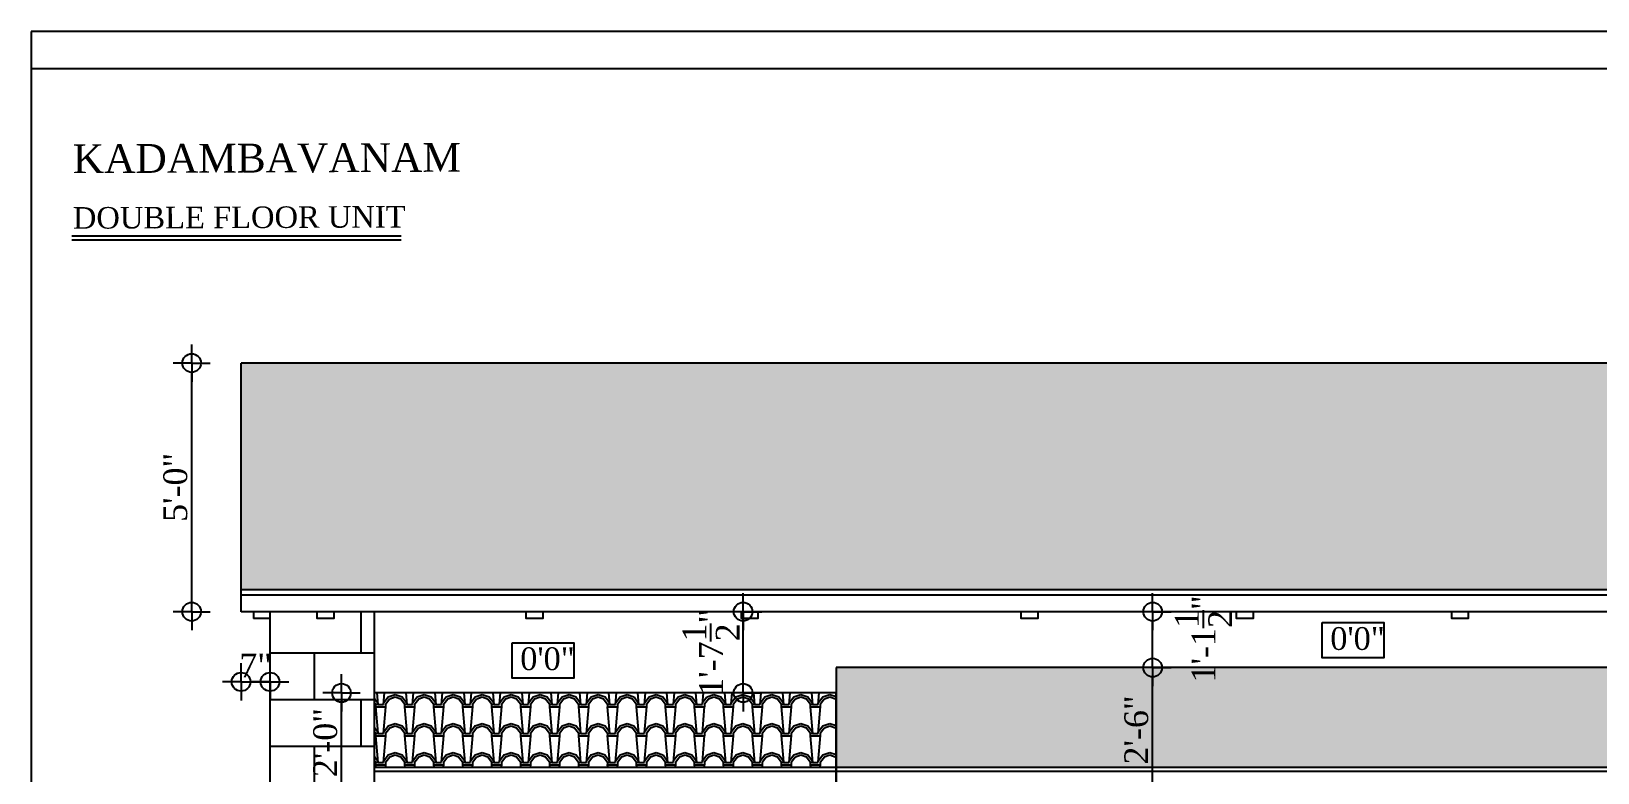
# Model space of a CAD drawing. Extents: x -2842 to -33, y 60 to 555.
# Drawn here: x -1945.7 to -1567.3, y 376.1 to 555.1 of the extents above; entities that cross this region are included whole.
import ezdxf

# ---------------------------------------------------------------- set-up
doc = ezdxf.new("R2010")
doc.units = 0
doc.header["$LTSCALE"] = 20
doc.header["$MEASUREMENT"] = 0
doc.header["$PDMODE"] = 34
doc.layers.get('0').update_dxf_attribs({"linetype": 'CONTINUOUS'})
doc.layers.get('DEFPOINTS').update_dxf_attribs({"linetype": 'CONTINUOUS'})
for name, color, linetype in [('border', 230, 'CONTINUOUS'), ('DIMLINE', 254, 'CONTINUOUS'), ('levels', 2, 'CONTINUOUS'), ('Stone', 8, 'CONTINUOUS'), ('TEXTS', 2, 'CONTINUOUS'), ('tile', 22, 'CONTINUOUS'), ('wall', 13, 'CONTINUOUS')]:
    doc.layers.add(name, color=color, linetype=linetype)
doc.layers.add('correct', color=230, linetype='CONTINUOUS', plot=False)
doc.styles.add('DIMTEXT', font='times_1.ttf')
doc.styles.add('STYLE1', font='times_1.ttf')
doc.styles.add('style5', font='times_1.ttf')
doc.dimstyles.new('ARCH_48_0', dxfattribs={"dimtxt": 5.75, "dimasz": 2.25, "dimexe": 0.25, "dimexo": 0, "dimgap": 1, "dimtad": 1, "dimzin": 3, "dimdsep": 46, "dimlunit": 4, "dimtxsty": 'DIMTEXT', "dimblk": 'BLK', "dimcen": 0, "dimdle": 0.09375, "dimse1": 1, "dimse2": 1, "dimclrd": 254, "dimclrt": 3, "dimadec": 1, "dimazin": 0, "dimtfac": 1, "dimtix": 1, "dimtmove": 2, "dimatfit": 3, "dimldrblk": 'NONE', "dimfxl": 0.25, "dimtvp": 1.4625, "dimtolj": 1, "dimtzin": 15, "dimarcsym": 0})
pattern_1 = [(274.9697, (6.44, 7), (-6.99993915, 84.00000736), [6.464304, -155.143247]), (180, (7, 0.56), (-7, -7), [0.56, -6.44]), (0, (0, 0), (7, 7), [1.96, -5.04]), (90, (1.96, 0), (-7, 7), [0.7, -6.3]), (270, (6.44, 0.7), (7, -7), [0.7, -6.3]), (0, (6.44, 0), (7, 7), [0.56, -6.44]), (0, (0, 0.56), (7, 7), [1.4, -5.6]), (85.0303, (1.4, 0.56), (6.99993915, 84.00000736), [6.464304, -155.143247]), (52.6961, (1.4, 0.91), (-90.99990123, -119.00007519), [1.848056, -182.95725]), (18.4349, (2.52, 2.38), (14.000003, 6.9999888), [1.770874, -20.365065]), (341.5651, (4.2, 2.94), (-14.000003, 6.9999888), [1.770874, -20.365065]), (307.3039, (5.88, 2.38), (90.99990123, -119.00007519), [1.848056, -182.95725]), (20.2249, (2.87, 1.89), (-76.99998085, -28.00005835), [1.417395, -140.321804]), (339.7751, (4.2, 2.38), (76.99998085, -28.00005835), [1.417395, -140.321804]), (307.4054, (5.53, 1.89), (70.00006967, -90.999947255), [1.498063, -148.308475]), (52.5946, (1.96, 0.7), (-70.00006967, -90.999947255), [1.498063, -148.308475])]

# ---------------------------------------------------------------- blocks, each defined once
blk = doc.blocks.new('BLK')
for q in [(0, 2), (-2, 0), (2, 0), (0, -2)]:
    blk.add_line((0, 0), q)
blk.add_circle((0, 0), 1)
blk = doc.blocks.new('*D74')
at = {"layer": 'DEFPOINTS', "color": 0, "lineweight": -2}
for p in [(-1870.74, 395.36), (-1780.5, 395.36), (-1780.5, 371.36)]:
    blk.add_point(p, dxfattribs=at)
at = {"layer": 'DIMLINE', "color": 254, "lineweight": -2}
blk.add_line((-1870.74, 373.61), (-1870.74, 393.11), dxfattribs=at)
at = {"layer": 'DIMLINE', "color": 254, "lineweight": -2, "xscale": 2.25, "yscale": 2.25, "zscale": 2.25}
for p, rotation in [((-1870.74, 395.36), 90), ((-1870.74, 371.36), 270)]:
    blk.add_blockref('BLK', p, dxfattribs=dict(at, rotation=rotation))
at = {"layer": 'DIMLINE', "color": 3, "lineweight": -2, "insert": (-1874.66, 383.36), "char_height": 5.75, "attachment_point": 5, "rotation": 90, "style": 'DIMTEXT'}
blk.add_mtext('\\A1;2\'-0"', dxfattribs=at)
blk = doc.blocks.new('_None')
blk = doc.blocks.new('*D75')
at = {"layer": 'DEFPOINTS', "color": 0, "lineweight": -2}
for p in [(-1791.86, 414.97), (-1773.72, 414.97), (-1791.86, 395.36)]:
    blk.add_point(p, dxfattribs=at)
at = {"layer": 'DIMLINE', "color": 254, "lineweight": -2}
for p, q in [((-1773.72, 417.22), (-1773.72, 419.47)), ((-1773.72, 395.36), (-1773.72, 414.97)), ((-1773.72, 393.11), (-1773.72, 390.86))]:
    blk.add_line(p, q, dxfattribs=at)
at = {"layer": 'DIMLINE', "color": 254, "lineweight": -2, "xscale": 2.25, "yscale": 2.25, "zscale": 2.25}
for p, rotation in [((-1773.72, 414.97), 270), ((-1773.72, 395.36), 90)]:
    blk.add_blockref('BLK', p, dxfattribs=dict(at, rotation=rotation))
at = {"layer": 'DIMLINE', "color": 3, "lineweight": -2, "insert": (-1781.48, 405.17), "char_height": 5.75, "attachment_point": 5, "rotation": 90, "style": 'DIMTEXT'}
blk.add_mtext('\\A1;1\'-7{\\H1.000000x;\\S1/2;}"', dxfattribs=at)
blk = doc.blocks.new('*D83')
at = {"layer": 'DEFPOINTS', "color": 0, "lineweight": -2}
for p in [(-1674.78, 401.47), (-1660.2, 401.47), (-1660.2, 371.36)]:
    blk.add_point(p, dxfattribs=at)
at = {"layer": 'DIMLINE', "color": 254, "lineweight": -2}
blk.add_line((-1674.78, 373.61), (-1674.78, 399.22), dxfattribs=at)
at = {"layer": 'DIMLINE', "color": 254, "lineweight": -2, "xscale": 2.25, "yscale": 2.25, "zscale": 2.25}
for p, rotation in [((-1674.78, 401.47), 90), ((-1674.78, 371.36), 270)]:
    blk.add_blockref('BLK', p, dxfattribs=dict(at, rotation=rotation))
at = {"layer": 'DIMLINE', "color": 3, "lineweight": -2, "insert": (-1678.7, 386.42), "char_height": 5.75, "attachment_point": 5, "rotation": 90, "style": 'DIMTEXT'}
blk.add_mtext('\\A1;2\'-6"', dxfattribs=at)
blk = doc.blocks.new('*D84')
at = {"layer": 'DEFPOINTS', "color": 0, "lineweight": -2}
for p in [(-1674.78, 414.97), (-1660.2, 414.97), (-1660.2, 401.47)]:
    blk.add_point(p, dxfattribs=at)
at = {"layer": 'DIMLINE', "color": 254, "lineweight": -2}
blk.add_line((-1674.78, 403.72), (-1674.78, 412.72), dxfattribs=at)
at = {"layer": 'DIMLINE', "color": 254, "lineweight": -2, "xscale": 2.25, "yscale": 2.25, "zscale": 2.25}
for p, rotation in [((-1674.78, 414.97), 90), ((-1674.78, 401.47), 270)]:
    blk.add_blockref('BLK', p, dxfattribs=dict(at, rotation=rotation))
at = {"layer": 'DIMLINE', "color": 3, "lineweight": -2, "insert": (-1662.48, 408.4), "char_height": 5.75, "attachment_point": 5, "rotation": 90, "style": 'DIMTEXT'}
blk.add_mtext('\\A1;1\'-1{\\H1.000000x;\\S1/2;}"', dxfattribs=at)
blk = doc.blocks.new('*D85')
at = {"layer": 'DEFPOINTS', "color": 0, "lineweight": -2}
for p in [(-1906.94, 474.99), (-1657.2, 474.99), (-1660.2, 414.97)]:
    blk.add_point(p, dxfattribs=at)
at = {"layer": 'DIMLINE', "color": 254, "lineweight": -2}
blk.add_line((-1906.94, 417.22), (-1906.94, 472.74), dxfattribs=at)
at = {"layer": 'DIMLINE', "color": 254, "lineweight": -2, "xscale": 2.25, "yscale": 2.25, "zscale": 2.25}
for p, rotation in [((-1906.94, 474.99), 90), ((-1906.94, 414.97), 270)]:
    blk.add_blockref('BLK', p, dxfattribs=dict(at, rotation=rotation))
at = {"layer": 'DIMLINE', "color": 3, "lineweight": -2, "insert": (-1910.87, 444.98), "char_height": 5.75, "attachment_point": 5, "rotation": 90, "style": 'DIMTEXT'}
blk.add_mtext('\\A1;5\'-0"', dxfattribs=at)
blk = doc.blocks.new('*D107')
at = {"layer": 'DEFPOINTS', "color": 0, "lineweight": -2}
for p in [(-1895.01, 414.97), (-1888.01, 414.97), (-1888.01, 398.03)]:
    blk.add_point(p, dxfattribs=at)
at = {"layer": 'DIMLINE', "color": 254, "lineweight": -2}
for p, q in [((-1897.26, 398.03), (-1899.51, 398.03)), ((-1895.01, 398.03), (-1888.01, 398.03)), ((-1885.76, 398.03), (-1883.51, 398.03))]:
    blk.add_line(p, q, dxfattribs=at)
at = {"layer": 'DIMLINE', "color": 254, "lineweight": -2, "xscale": 2.25, "yscale": 2.25, "zscale": 2.25}
blk.add_blockref('BLK', (-1895.01, 398.03), dxfattribs=at)
at = {"layer": 'DIMLINE', "color": 254, "lineweight": -2, "xscale": 2.25, "yscale": 2.25, "zscale": 2.25, "rotation": 180}
blk.add_blockref('BLK', (-1888.01, 398.03), dxfattribs=at)
at = {"layer": 'DIMLINE', "color": 3, "lineweight": -2, "insert": (-1891.51, 401.96), "char_height": 5.75, "attachment_point": 5, "style": 'DIMTEXT'}
blk.add_mtext('\\A1;7"', dxfattribs=at)

msp = doc.modelspace()

# ---------------------------------------------------------------- hatches: boundary and pattern name
at = {"layer": 'Stone', "lineweight": -2}
h = msp.add_hatch(dxfattribs=at)
h.set_pattern_fill('BRICK', color=8, scale=45, style=0)
h.set_pattern_definition([(0, (1.5, 0), (0, 11.25), []), (90, (1.5, 0), (-22.5, 1e-15), [11.25, -11.25]), (90, (12.75, 0), (-22.5, 1e-15), [-11.25, 11.25])])
h.paths.add_polyline_path([(-1862.756, 414.974), (-1872.631, 414.974), (-1872.631, 413.321), (-1876.631, 413.321), (-1876.631, 414.974), (-1888.006, 414.974), (-1888.006, 173.363), (-1862.756, 173.363)])
at = {"layer": 'tile', "lineweight": -2}
h = msp.add_hatch(dxfattribs=at)
h.set_pattern_fill('SPANTILE', color=256, scale=7, style=0)
h.set_pattern_definition([(274.9697, (6.44, 14.61085), (-6.99993915, 84.00000736), [6.464304, -155.143247]), (180, (7, 8.171), (-7, -7), [0.56, -6.44]), (0, (0, 7.611), (7, 7), [1.96, -5.04]), (90, (1.96, 7.611), (-7, 7), [0.7, -6.3]), (270, (6.44, 8.311), (7, -7), [0.7, -6.3]), (0, (6.44, 7.611), (7, 7), [0.56, -6.44]), (0, (0, 8.171), (7, 7), [1.4, -5.6]), (85.0303, (1.4, 8.17085), (6.99993915, 84.00000736), [6.464304, -155.143247]), (52.6961, (1.4, 8.52085), (-90.99990123, -119.000075192), [1.848056, -182.95725]), (18.4349, (2.52, 9.9908), (14.000003, 6.9999888), [1.770874, -20.365065]), (341.5651, (4.2, 10.5508), (-14.000003, 6.9999888), [1.770874, -20.365065]), (307.3039, (5.88, 9.99085), (90.99990123, -119.000075192), [1.848056, -182.95725]), (20.2249, (2.87, 9.50085), (-76.99998085, -28.00005835), [1.417395, -140.321804]), (339.7751, (4.2, 9.99085), (76.99998085, -28.00005835), [1.417395, -140.321804]), (307.4054, (5.53, 9.50085), (70.00006967, -90.999947255), [1.498063, -148.308475]), (52.5946, (1.96, 8.31085), (-70.00006967, -90.999947255), [1.498063, -148.308475])])
h.paths.add_polyline_path([(-1410.006, 420.283), (-1410.006, 474.988), (-1895.006, 474.988), (-1895.006, 420.283)])
h = msp.add_hatch(dxfattribs=at)
h.set_pattern_fill('SPANTILE', color=256, scale=7, style=0)
h.set_pattern_definition(pattern_1)
h.paths.add_polyline_path([(-1553.756, 377.363), (-1553.756, 401.473), (-1751.256, 401.473), (-1751.256, 377.363)])
h = msp.add_hatch(dxfattribs=at)
h.set_pattern_fill('SPANTILE', color=256, scale=7, style=0)
h.set_pattern_definition(pattern_1)
h.paths.add_polyline_path([(-1751.256, 377.363), (-1751.256, 395.363), (-1862.756, 395.363), (-1862.756, 377.363)])

# ---------------------------------------------------------------- linework, layer by layer
at = {"lineweight": -2}
for p in [(-1892.006, 414.974), (-1888.006, 413.321)]:
    msp.add_line(p, (-1892.006, 413.321), dxfattribs=at)
for points in [[(-1872.631, 414.974), (-1872.631, 413.321), (-1876.631, 413.321), (-1876.631, 414.974)], [(-1822.131, 414.974), (-1822.131, 413.321), (-1826.131, 413.321), (-1826.131, 414.974)], [(-1770.131, 414.974), (-1770.131, 413.321), (-1774.131, 413.321), (-1774.131, 414.974)], [(-1702.506, 414.974), (-1702.506, 413.321), (-1706.506, 413.321), (-1706.506, 414.974)], [(-1650.506, 414.974), (-1650.506, 413.321), (-1654.506, 413.321), (-1654.506, 414.974)], [(-1598.506, 414.974), (-1598.506, 413.321), (-1602.506, 413.321), (-1602.506, 414.974)]]:
    msp.add_lwpolyline(points, dxfattribs=at)
at = {"layer": 'border', "lineweight": -2}
msp.add_line((-1370.453, 546.009), (-1945.687, 546.009), dxfattribs=at)
at = {"layer": 'correct', "color": 3, "lineweight": -2}
msp.add_lwpolyline([(-1945.687, 555.071), (-1945.687, 60.071), (-1370.453, 60.071), (-1370.453, 555.071)], close=True, dxfattribs=at)
at = {"layer": 'levels', "color": 0}
for points in [[(-1633.822, 412.358), (-1618.941, 412.358), (-1618.941, 403.823), (-1633.822, 403.823)], [(-1829.525, 407.482), (-1814.644, 407.482), (-1814.644, 398.947), (-1829.525, 398.947)]]:
    msp.add_lwpolyline(points, close=True, dxfattribs=at)
at = {"layer": 'TEXTS', "color": 7}
for p, q in [((-1856.335, 505.619), (-1935.885, 505.619)), ((-1856.335, 504.627), (-1935.885, 504.627))]:
    msp.add_line(p, q, dxfattribs=at)
at = {"layer": 'tile'}
for p, q in [((-1410.006, 420.283), (-1895.006, 420.283)), ((-1410.006, 418.974), (-1895.006, 418.974))]:
    msp.add_line(p, q, dxfattribs=at)
at = {"layer": 'tile', "lineweight": -2}
for p, q in [((-1751.256, 377.363), (-1862.756, 377.363)), ((-1751.256, 376.363), (-1862.756, 376.363)), ((-1553.756, 377.363), (-1751.256, 377.363)), ((-1553.756, 376.363), (-1751.256, 376.363))]:
    msp.add_line(p, q, dxfattribs=at)
at = {"layer": 'wall', "lineweight": -2}
for p, q in [((-1895.006, 414.974), (-1895.006, 474.988)), ((-1410.006, 474.988), (-1895.006, 474.988)), ((-1410.006, 414.974), (-1895.006, 414.974)), ((-1888.006, 173.363), (-1888.006, 414.974)), ((-1862.756, 173.363), (-1862.756, 414.974)), ((-1553.756, 401.473), (-1751.256, 401.473)), ((-1751.256, 401.473), (-1751.256, 371.363)), ((-1751.256, 395.363), (-1862.756, 395.363)), ((-1751.256, 371.363), (-1751.256, 395.363))]:
    msp.add_line(p, q, dxfattribs=at)

# ---------------------------------------------------------------- texts
at = {"layer": 'levels', "style": 'style5'}
for p in [(-1631.857, 405.746), (-1827.56, 400.87)]:
    msp.add_text('0\'0"', height=5.4893, dxfattribs=at).set_placement(p)
at = {"layer": 'TEXTS', "style": 'STYLE1'}
msp.add_text('KADAMBAVANAM', height=6.94286, rotation=0.20841, dxfattribs=at).set_placement((-1935.667, 520.847))
at = {"layer": 'TEXTS', "color": 7, "style": 'STYLE1'}
msp.add_text('DOUBLE FLOOR UNIT', height=5.20714, rotation=0.20841, dxfattribs=at).set_placement((-1935.641, 507.426))

# ---------------------------------------------------------------- dimensions: what is measured, and where the dimension line sits
at = {"layer": 'DIMLINE', "lineweight": -2}
for base, p1, p2, picture, middle in [((-1906.944, 474.988), (-1660.203, 414.974), (-1657.203, 474.988), '*D85', (-1910.868, 444.981)), ((-1773.724, 414.974), (-1791.863, 395.363), (-1791.863, 414.974), '*D75', (-1781.478, 405.168)), ((-1674.78, 401.473), (-1660.203, 371.363), (-1660.203, 401.473), '*D83', (-1678.704, 386.418)), ((-1870.74, 395.363), (-1780.496, 371.363), (-1780.496, 395.363), '*D74', (-1874.665, 383.363))]:
    dim = msp.add_linear_dim(base=base, p1=p1, p2=p2, angle=90, dimstyle='ARCH_48_0', dxfattribs=at)
    dim.commit()
    dim.dimension.update_dxf_attribs({"geometry": picture, "text_midpoint": middle})
dim = msp.add_linear_dim(base=(-1674.78, 414.974), p1=(-1660.203, 401.473), p2=(-1660.203, 414.974), angle=90, dimstyle='ARCH_48_0', dxfattribs=at)
dim.commit()
dim.dimension.update_dxf_attribs({"geometry": '*D84', "text_midpoint": (-1662.481, 408.396), "dimtype": 160})
dim = msp.add_linear_dim(base=(-1888.006, 398.026), p1=(-1895.006, 414.974), p2=(-1888.006, 414.974), dimstyle='ARCH_48_0', dxfattribs=at)
dim.commit()
dim.dimension.update_dxf_attribs({"geometry": '*D107', "text_midpoint": (-1891.506, 401.959)})

doc.saveas('drawing.dxf')
